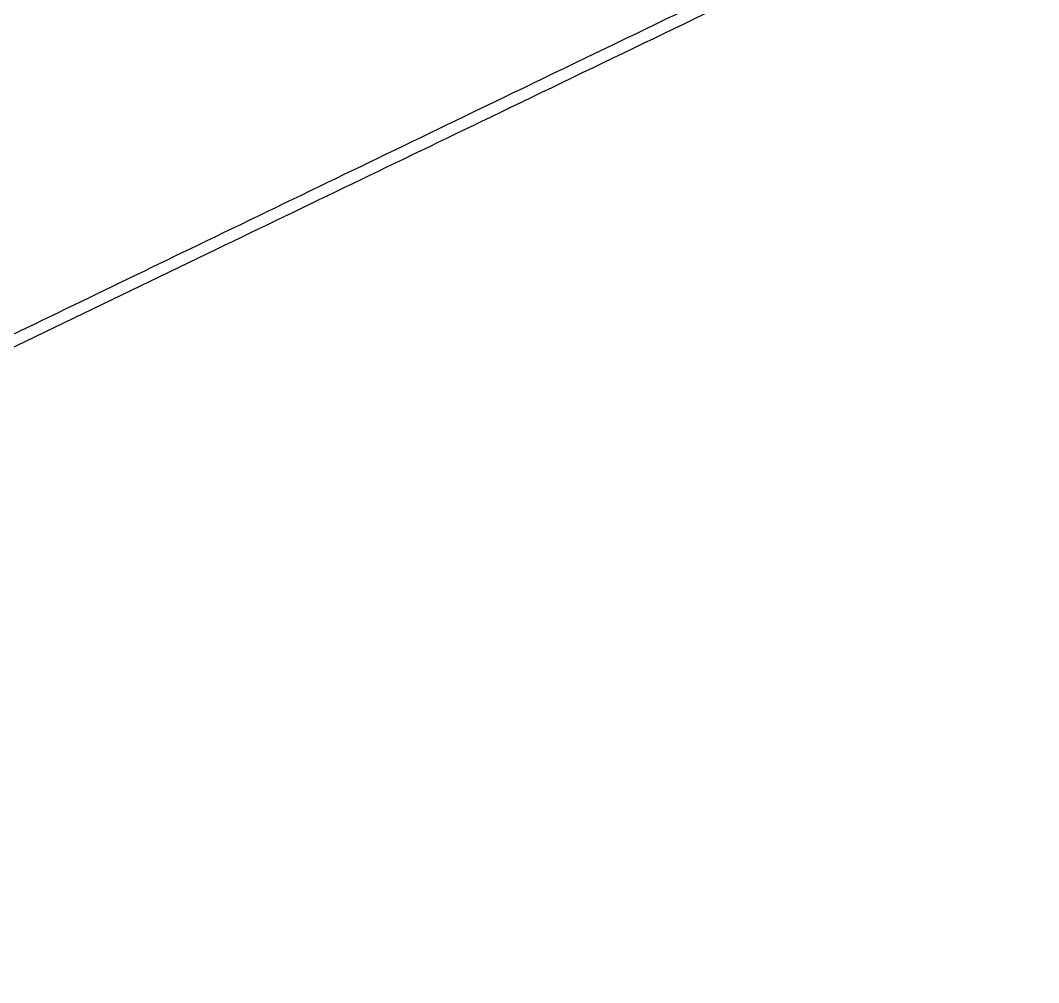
# Model space of a CAD drawing. Extents: x 56 to 1133, y 13 to 780.
# Drawn here: x 118.7 to 178.6, y 469 to 525.7 of the extents above; entities that cross this region are included whole.
import ezdxf

# ---------------------------------------------------------------- set-up
doc = ezdxf.new("R2010")
doc.units = 0
doc.header["$MEASUREMENT"] = 0

msp = doc.modelspace()

# ---------------------------------------------------------------- linework, layer by layer
for points in [[(563.623791, 746.280965, 0.000024), (512.7183, 748.668533, -0.000001), (459.121102, 751.17978, -0.000001), (407.844657, 753.582407, -0.000001), (364.322196, 755.62181, -0.000003), (342.098843, 756.663341), (304.216786, 758.439), (214.179413, 758.439, 0.000047), (168.586009, 758.434684, 0.000234), (142.920928, 758.417802, 0.000007), (124.182622, 758.396437, 0.198612), (124.04052, 758.33748, 0.198833), (123.941681, 758.098964, 0.000007), (123.932666, 727.145607, 0.000007), (123.924542, 696.192175, 0.198977), (124.02325, 695.95379, -0.195999), (124.063995, 695.856961, -0.000177), (124.091413, 693.332839, -0.001513), (124.114673, 690.224487, -0.000576), (124.129, 685.89062), (124.1505, 675.9117), (358.825898, 675.890535, 0.000017), (481.082405, 675.883684, 0.000096)], [(597.152773, 709.532732, 0.000001), (644.775909, 711.772814, 0.02038)], [(546.558755, 675.894767, 0.000001), (593.453206, 675.911769, 0.256594)], [(114.327922, 505.159407, 0.000001), (108.775481, 472.363282, 0.000003), (103.245268, 439.696851, 0.041949)], [(529.032925, 286.436984, -0.000002), (529.83462, 265.012438, -0.000004), (530.769888, 240.009811, -0.000003), (531.839084, 211.4154, 0.000001), (532.991169, 180.601107, 0.000001), (534.178651, 148.843697, 0.000001), (535.23949, 120.47627, 0.000003), (535.941746, 101.701946, 0.000115)], [(340.916813, 486.835527, -0.000001), (340.895598, 462.377991, -0.192633)], [(1130.14234, 577.288816, 0.000001), (1112.945079, 577.188951, 0.000111)], [(593.378593, 696.469297, 0.000002), (562.930092, 696.495285, 0.000139)], [(659.5416, 273.9771, -0.000009), (659.54438, 420.999454, -0.000183)], [(340.275612, 460.29304, 0.000001), (337.392807, 449.674757, 0.000025)], [(528.70788, 577.073614, 0.000003), (528.686579, 549.005158, 0.000159)], [(308.265541, 303.202231, -0.000001), (310.164009, 315.537643, -0.000018)], [(106.310938, 453.620174, 0.000122), (109.387108, 471.851108, -0.000089), (111.518689, 484.488959, -0.000149), (113.319169, 495.132832, -0.000001), (114.957787, 504.802168, -0.185562)], [(164.467775, 529.474699, 0.000085), (145.286579, 520.224962, 0.000141), (129.126223, 512.422972, 0.000002), (114.458015, 505.336203, 0.10741)], [(478.976143, 642.156178, 0.000003), (460.681715, 642.17741, 0.000206)], [(214.577504, 614.410292, 0.000003), (199.03491, 617.486587, 0.000206)], [(321.234872, 387.4257), (331.297936, 424.538048, 0.000031), (335.156582, 438.772108, 0.000051), (338.404975, 450.762803), (341.355812, 461.659591, 0.06621), (341.361, 461.698598, -0.413751), (341.380839, 461.718469, -0.000002), (350.38024, 461.732641, -0.000245), (360.291398, 461.743336, -0.000147), (372.064797, 461.7468), (402.768594, 461.7468), (402.891952, 461.30265, -0.001526), (403.232355, 460.06236, -0.000038), (404.771147, 454.386117, -0.000039), (407.3347, 444.924004, -0.000004), (413.387069, 422.577), (422.906997, 387.4257)], [(406.87465, 449.277685, 0.000002), (404.013931, 459.83339, 0.00469)], [(659.189342, 332.340905, -0.000015), (659.196643, 226.03005, -0.00003)], [(200.220583, 545.94649, 0.000004), (214.85255, 553.017731, 0.07872)], [(101.638745, 583.031002, -0.000022), (121.14499, 583.015038, -0.000136)], [(94.757333, 450.12354, 0.000006), (94.838584, 435.235459, 0.13789)], [(115.009415, 504.854257), (129.664983, 511.920604, -0.000029), (145.785607, 519.692178, -0.000018), (164.9277, 528.918162, 0.000102), (184.076715, 538.151455, 0.000169)], [(89.523016, 510.632371, 0.000024), (89.606521, 494.57356, 0.000024), (89.691554, 478.518397, 0.169009)]]:
    msp.add_lwpolyline(points, format="xyb")

doc.saveas('drawing.dxf')
